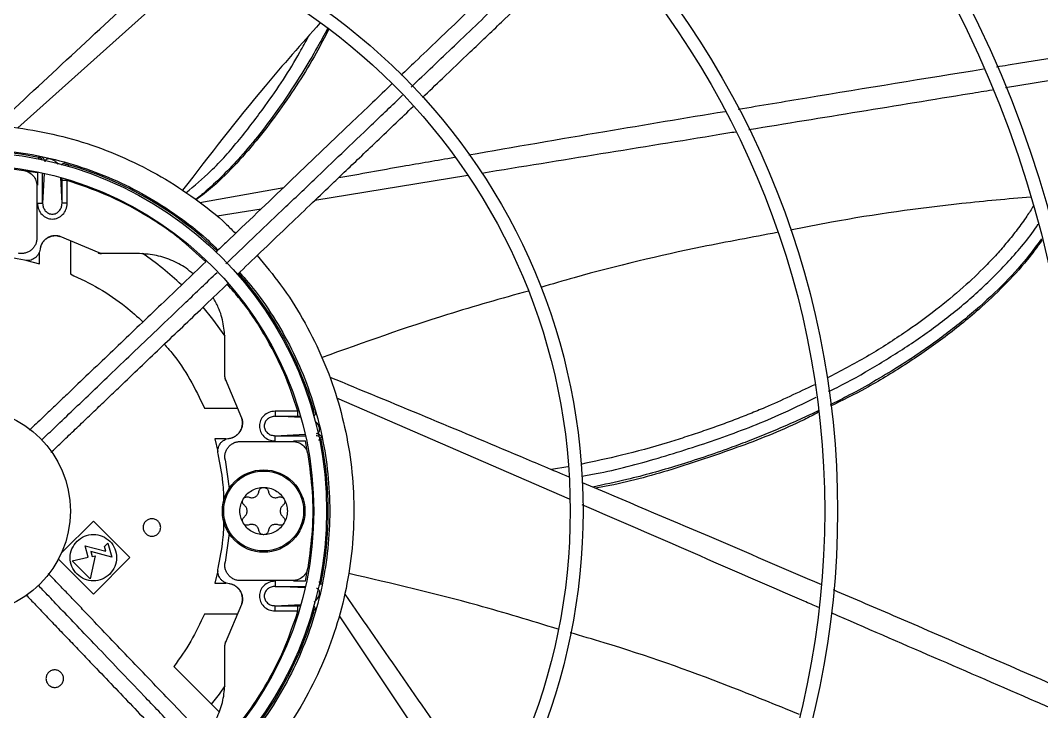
# Model space of a CAD drawing. Header units: inches. Extents: x 1229 to 1453, y -1023 to -720.
# Drawn here: x 1285.52 to 1293.32, y -987.01 to -981.73 of the extents above; entities that cross this region are included whole.
import ezdxf

# ---------------------------------------------------------------- set-up
doc = ezdxf.new("R2010")
doc.units = ezdxf.units.IN
doc.header["$MEASUREMENT"] = 0

msp = doc.modelspace()

# ---------------------------------------------------------------- linework, layer by layer
at = {"color": 18, "linetype": 'Continuous', "lineweight": 25, "true_color": 0x000000}
for p, q in [((1286.9387, -981.2561), (1285.498, -982.5499)), ((1294.6674, -981.9771), (1293.0406, -982.2441)), ((1285.6707, -982.7703), (1285.6559, -982.7747)), ((1285.6467, -982.8934), (1285.5547, -982.8791)), ((1285.6467, -982.8934), (1285.6467, -982.9865)), ((1285.6861, -983.1257), (1285.6861, -982.894)), ((1285.6977, -982.8966), (1285.6861, -983.1257)), ((1285.8343, -983.1257), (1285.8244, -982.9287)), ((1285.8343, -982.9511), (1285.8343, -982.9336)), ((1285.8343, -983.1257), (1285.8343, -982.9511)), ((1285.8737, -983.1257), (1285.8737, -982.9511)), ((1288.9352, -982.9137), (1287.7659, -983.1031)), ((1285.6421, -982.9916), (1285.6421, -983.3918)), ((1286.8869, -983.1184), (1287.5276, -983.0041)), ((1287.3542, -983.1698), (1287.0191, -983.2241)), ((1285.8212, -983.3792), (1285.8209, -983.3812)), ((1286.1177, -983.5043), (1285.8212, -983.3792)), ((1285.898, -983.4172), (1285.898, -983.6654)), ((1285.6618, -983.5874), (1285.6618, -983.5023)), ((1286.1177, -983.5043), (1286.1096, -983.5044)), ((1286.1274, -983.5087), (1286.1358, -983.5087)), ((1286.4098, -983.5087), (1286.1358, -983.5087)), ((1285.5666, -983.5622), (1285.6618, -983.5874)), ((1287.0791, -984.452), (1287.0791, -984.178)), ((1287.0791, -984.452), (1287.0791, -984.4604)), ((1287.0834, -984.4782), (1287.0835, -984.4701)), ((1287.2086, -984.7665), (1287.0835, -984.4701)), ((1289.711, -985.3871), (1287.9342, -984.6135)), ((1286.9224, -984.6898), (1287.1701, -984.6898)), ((1287.6367, -984.7141), (1287.4621, -984.7141)), ((1287.4621, -984.7534), (1287.6367, -984.7534)), ((1287.6591, -984.7634), (1287.4621, -984.7534)), ((1287.6553, -984.7535), (1287.6367, -984.7534)), ((1287.2086, -984.7665), (1287.2066, -984.7669)), ((1287.4621, -984.9017), (1287.6912, -984.8901)), ((1287.4621, -984.9411), (1287.4621, -984.9017)), ((1287.4621, -984.9017), (1287.6938, -984.9017)), ((1287.0855, -984.926), (1287.0004, -984.926)), ((1287.0004, -984.926), (1287.0256, -985.0212)), ((1287.196, -984.9457), (1287.5962, -984.9457)), ((1287.6013, -984.9411), (1287.6944, -984.9411)), ((1287.7086, -985.0331), (1287.6944, -984.9411)), ((1287.0802, -985.0868), (1287.111, -985.3044)), ((1289.6974, -985.1382), (1289.5736, -985.1602)), ((1285.8287, -985.8003), (1286.074, -985.555)), ((1286.074, -985.555), (1286.3524, -985.8334)), ((1287.111, -985.6499), (1287.0802, -985.8676)), ((1286.0341, -985.8309), (1286.0102, -985.7418)), ((1286.0102, -985.7418), (1286.1694, -985.7844)), ((1286.1596, -985.7477), (1286.1853, -985.722)), ((1286.1694, -985.7844), (1286.1596, -985.7477)), ((1286.1853, -985.722), (1286.214, -985.829)), ((1286.074, -986.1118), (1285.8069, -985.8448)), ((1285.9111, -985.857), (1286.0341, -985.8309)), ((1286.0879, -985.8195), (1286.0503, -985.9962)), ((1286.214, -985.829), (1286.0547, -985.7863)), ((1286.0547, -985.7863), (1286.0649, -985.8243)), ((1286.0649, -985.8243), (1286.0879, -985.8195)), ((1286.3524, -985.8334), (1286.074, -986.1118)), ((1286.0503, -985.9962), (1285.9111, -985.857)), ((1287.0256, -985.9332), (1287.0004, -986.0284)), ((1287.6944, -986.0133), (1287.7086, -985.9213)), ((1287.5962, -986.0087), (1287.196, -986.0087)), ((1287.0004, -986.0284), (1287.0855, -986.0284)), ((1287.6912, -986.0642), (1287.4621, -986.0527)), ((1287.4621, -986.0527), (1287.6938, -986.0527)), ((1287.6944, -986.0133), (1287.6013, -986.0133)), ((1287.8175, -986.0373), (1287.8131, -986.0224)), ((1287.0835, -986.4843), (1287.2086, -986.1878)), ((1287.2086, -986.1878), (1287.2066, -986.1875)), ((1287.4621, -986.2009), (1287.6591, -986.191)), ((1287.4621, -986.2009), (1287.6367, -986.2009)), ((1287.4621, -986.2403), (1287.6367, -986.2403)), ((1287.6367, -986.2009), (1287.6518, -986.2009)), ((1287.1713, -986.2646), (1286.9224, -986.2646)), ((1289.0279, -987.8862), (1287.9529, -986.2772)), ((1287.0835, -986.4843), (1287.0834, -986.4762)), ((1287.0791, -986.4939), (1287.0791, -986.5024)), ((1287.0791, -986.7764), (1287.0791, -986.5024)), ((1286.6887, -986.6655), (1287.0316, -987.0084))]:
    msp.add_line(p, q, dxfattribs=at)
at = {"color": 18, "linetype": 'Continuous', "lineweight": 25, "true_color": 0x000000, "flags": 128}
for points in [[(1287.0806, -984.1411), (1286.9865, -984.0118), (1286.9112, -983.9203)], [(1286.9773, -986.9541), (1287.037, -986.8754), (1287.0817, -986.8116)]]:
    msp.add_lwpolyline(points, dxfattribs=at)
at = {"color": 18, "linetype": 'Continuous', "lineweight": 25, "true_color": 0x000000}
for centre, radius in [((1285.1106, -985.4772), 11.7126), ((1285.1106, -985.4772), 8.5704), ((1285.1106, -985.4772), 8.472), ((1285.1106, -985.4772), 6.6478), ((1285.1106, -985.4772), 6.5493), ((1285.1106, -985.4772), 4.7037), ((1285.1106, -985.4772), 4.6053), ((1285.1106, -985.4772), 2.745), ((1285.1106, -985.4772), 2.6465), ((1285.1106, -985.4772), 0.7874), ((1287.3744, -985.4772), 0.315), ((1287.3744, -985.4772), 0.3053)]:
    msp.add_circle(centre, radius, dxfattribs=at)
for centre, radius, start, end in [((1285.1106, -985.4772), 12.9331, 13.26667, 76.73333), ((1285.1106, -985.4772), 10.2157, 314.3624, 43.03697), ((1285.1106, -985.4772), 9.8425, 21.47517, 43.01243), ((1285.1106, -985.4772), 2.7569, 78.59287, 101.40713), ((1285.6481, -982.8133), 0.0394, 32.42486, 78.58097), ((1285.6627, -982.8088), 0.0394, 18.66062, 78.27426), ((1285.8724, -982.8686), 0.0394, 73.73561, 119.8925), ((1285.1106, -985.4772), 2.7569, 46.15848, 73.7218), ((1285.1106, -985.4772), 2.3804, 46.5504, 55.78048), ((1285.1106, -985.4772), 2.7569, 16.2782, 41.24448), ((1287.7192, -984.7154), 0.0394, 330.10472, 16.26715), ((1285.1106, -985.4772), 2.7569, 348.59287, 11.40713), ((1287.7745, -986.0146), 0.0394, 302.41945, 348.58523), ((1287.7192, -986.2389), 0.0394, 343.73301, 29.89509), ((1285.1106, -985.4772), 2.7569, 316.15985, 343.7218)]:
    msp.add_arc(centre, radius, start, end, dxfattribs=at)
for points, knots in [([(1273.4011, -985.4772), (1273.4059, -985.2217), (1273.4156, -984.7108), (1273.4936, -983.9477), (1273.6177, -983.1911), (1273.792, -982.4444), (1274.0146, -981.7106), (1274.2847, -980.9929), (1274.6012, -980.2945), (1274.9626, -979.6182), (1275.3675, -978.9671), (1275.8142, -978.3438), (1276.3006, -977.751), (1276.8248, -977.1914), (1277.3845, -976.6672), (1277.9772, -976.1807), (1278.6005, -975.7341), (1279.2517, -975.3292), (1279.9279, -974.9677), (1280.6264, -974.6513), (1281.344, -974.3812), (1282.0778, -974.1586), (1282.8246, -973.9844), (1283.5811, -973.8595), (1284.3442, -973.7844), (1285.1106, -973.7593), (1285.877, -973.7844), (1286.6401, -973.8595), (1287.3967, -973.9844), (1288.1434, -974.1586), (1288.8772, -974.3812), (1289.5949, -974.6513), (1290.2933, -974.9677), (1290.9696, -975.3292), (1291.6207, -975.7341), (1292.244, -976.1807), (1292.8368, -976.6672), (1293.3964, -977.1914), (1293.9206, -977.751), (1294.407, -978.3438), (1294.8537, -978.9671), (1295.2586, -979.6182), (1295.6201, -980.2945), (1295.9365, -980.9929), (1296.2066, -981.7106), (1296.4292, -982.4444), (1296.6035, -983.1911), (1296.7277, -983.9477), (1296.8057, -984.7108), (1296.8153, -985.2217), (1296.8201, -985.4772)], [0, 0, 0, 0, 0.020833, 0.041667, 0.0625, 0.083333, 0.104167, 0.125, 0.145833, 0.166667, 0.1875, 0.208333, 0.229167, 0.25, 0.270833, 0.291667, 0.3125, 0.333333, 0.354167, 0.375, 0.395833, 0.416667, 0.4375, 0.458333, 0.479167, 0.5, 0.520833, 0.541667, 0.5625, 0.583333, 0.604167, 0.625, 0.645833, 0.666667, 0.6875, 0.708333, 0.729167, 0.75, 0.770833, 0.791667, 0.8125, 0.833333, 0.854167, 0.875, 0.895833, 0.916667, 0.9375, 0.958333, 0.979167, 1, 1, 1, 1]), ([(1292.8394, -978.5899), (1293.0025, -978.781), (1293.3289, -979.163), (1293.7639, -979.7793), (1294.156, -980.4232), (1294.4994, -981.0946), (1294.7933, -981.7889), (1295.0358, -982.5029), (1295.2261, -983.2325), (1295.3617, -983.9741), (1295.447, -984.7237), (1295.4575, -985.226), (1295.4628, -985.4772)], [0, 0, 0, 0, 0.1, 0.2, 0.3, 0.4, 0.5, 0.6, 0.7, 0.8, 0.9, 1, 1, 1, 1]), ([(1289.7585, -980.8722), (1289.7115, -980.9171), (1289.5906, -981.0326), (1289.3836, -981.2305), (1289.1476, -981.456), (1288.9186, -981.6749), (1288.7166, -981.8679), (1288.5552, -982.0221), (1288.4607, -982.1124), (1288.4252, -982.1463)], [0, 0, 0, 0, 0.1062712, 0.2732477, 0.4670473, 0.6378437, 0.7882669, 0.9205983, 1, 1, 1, 1]), ([(1288.501, -982.2372), (1288.6113, -982.1319), (1288.8436, -981.9099), (1289.18, -981.5884), (1289.5193, -981.2642), (1289.7364, -981.0567), (1289.8493, -980.9488)], [0, 0, 0, 0, 0.2443954, 0.5150107, 0.7476932, 1, 1, 1, 1]), ([(1288.5874, -982.318), (1288.6385, -982.2692), (1288.7602, -982.1529), (1288.9616, -981.9604), (1289.1781, -981.7536), (1289.3962, -981.5451), (1289.614, -981.3371), (1289.7928, -981.1661), (1289.8991, -981.0646), (1289.9263, -981.0386)], [0, 0, 0, 0, 0.113909, 0.271732, 0.450074, 0.598183, 0.760522, 0.938729, 1, 1, 1, 1]), ([(1285.3297, -982.5326), (1285.7134, -982.1749), (1286.195, -981.726), (1286.6804, -981.282), (1286.779, -981.1918)], [0, 0, 0, 0, 0.79682, 1, 1, 1, 1]), ([(1287.8046, -981.7489), (1287.6632, -981.9083), (1287.2977, -982.3205), (1286.9619, -982.7573), (1286.7558, -983.0252)], [0, 0, 0, 0, 0.38664, 1, 1, 1, 1]), ([(1287.8631, -981.7891), (1287.8377, -981.8364), (1287.775, -981.9534), (1287.6557, -982.1523), (1287.5099, -982.3748), (1287.3533, -982.5864), (1287.207, -982.7624), (1287.0737, -982.904), (1286.9594, -983.0128), (1286.8874, -983.0716), (1286.8568, -983.0966)], [0, 0, 0, 0, 0.096905, 0.239175, 0.41847, 0.577059, 0.714949, 0.832146, 0.928658, 1, 1, 1, 1]), ([(1287.8723, -981.7954), (1287.8406, -981.8568), (1287.7293, -982.0723), (1287.5478, -982.347), (1287.3404, -982.6239), (1287.1704, -982.8198), (1287.0123, -982.9819), (1286.9013, -983.0665), (1286.8593, -983.0986)], [0, 0, 0, 0, 0.124193, 0.436205, 0.592312, 0.74848, 0.904732, 1, 1, 1, 1]), ([(1286.7807, -983.046), (1286.845, -982.9918), (1286.9928, -982.8672), (1287.1918, -982.6404), (1287.4216, -982.339), (1287.5974, -982.0748), (1287.6951, -981.8905), (1287.7167, -981.8498)], [0, 0, 0, 0, 0.164313, 0.377809, 0.590718, 0.909497, 1, 1, 1, 1]), ([(1292.9732, -982.0821), (1293.0023, -982.0773), (1293.5431, -981.989), (1294.0821, -981.9033), (1294.5921, -981.8223)], [0, 0, 0, 0, 0.053916, 1, 1, 1, 1]), ([(1290.9989, -982.4063), (1291.1738, -982.377), (1291.7991, -982.2724), (1292.4232, -982.1713), (1292.8726, -982.0985)], [0, 0, 0, 0, 0.279809, 1, 1, 1, 1]), ([(1288.3548, -982.2136), (1288.3056, -982.2606), (1288.199, -982.3624), (1287.9362, -982.6136), (1287.5625, -982.9707), (1287.2201, -983.2979), (1287.0339, -983.4758), (1287.0081, -983.5005)], [0, 0, 0, 0, 0.110021, 0.23806, 0.586513, 0.94275, 1, 1, 1, 1]), ([(1292.9413, -982.2604), (1292.8834, -982.2699), (1292.2647, -982.3715), (1291.6438, -982.4727), (1291.0808, -982.5645)], [0, 0, 0, 0, 0.093471, 1, 1, 1, 1]), ([(1287.0864, -983.5891), (1287.1543, -983.5242), (1287.2969, -983.3879), (1287.5214, -983.1733), (1287.7483, -982.9566), (1287.9765, -982.7385), (1288.2017, -982.5233), (1288.3564, -982.3754), (1288.4354, -982.3)], [0, 0, 0, 0, 0.150788, 0.316356, 0.498603, 0.654921, 0.823982, 1, 1, 1, 1]), ([(1287.1722, -983.6704), (1287.2318, -983.6135), (1287.3569, -983.4939), (1287.5422, -983.3169), (1287.7209, -983.1461), (1287.8686, -983.005), (1287.9948, -982.8843), (1288.1118, -982.7725), (1288.2436, -982.6466), (1288.38, -982.5162), (1288.4726, -982.4278), (1288.5159, -982.3864)], [0, 0, 0, 0, 0.132682, 0.278736, 0.413007, 0.531252, 0.60838, 0.694879, 0.792676, 0.903014, 1, 1, 1, 1]), ([(1288.941, -982.7551), (1289.2879, -982.695), (1289.941, -982.5817), (1290.5938, -982.4736), (1290.8997, -982.4229)], [0, 0, 0, 0, 0.5312358, 1, 1, 1, 1]), ([(1285.1106, -982.5244), (1285.214, -982.5276), (1285.4208, -982.5338), (1285.7275, -982.5844), (1286.0274, -982.6645), (1286.3172, -982.7764), (1286.594, -982.9174), (1286.8529, -983.0883), (1287.0424, -983.2355), (1287.137, -983.3327), (1287.1595, -983.3558)], [0, 0, 0, 0, 0.1367581, 0.2735159, 0.4102744, 0.5470323, 0.6837905, 0.8205485, 0.9573066, 1, 1, 1, 1]), ([(1290.9813, -982.5808), (1290.9408, -982.5874), (1290.2947, -982.693), (1289.6469, -982.7981), (1289.0398, -982.8967)], [0, 0, 0, 0, 0.0626909, 1, 1, 1, 1]), ([(1283.2852, -983.396), (1283.3577, -983.336), (1283.5034, -983.2154), (1283.7447, -983.0639), (1283.9998, -982.9359), (1284.2671, -982.8352), (1284.5432, -982.7625), (1284.8254, -982.7185), (1285.1106, -982.7038), (1285.3958, -982.7185), (1285.678, -982.7625), (1285.9542, -982.8352), (1286.2213, -982.936), (1286.477, -983.0634), (1286.717, -983.2177), (1286.9012, -983.3583), (1286.9972, -983.4544), (1287.0261, -983.4833)], [0, 0, 0, 0, 0.068618, 0.137971, 0.207325, 0.276679, 0.346033, 0.415387, 0.48474, 0.554094, 0.623448, 0.692802, 0.762155, 0.831509, 0.900863, 0.970217, 1, 1, 1, 1]), ([(1285.6559, -982.7747), (1285.6556, -982.7756), (1285.6553, -982.7769), (1285.6544, -982.7888), (1285.6541, -982.7917)], [0, 0, 0, 0, 0.754111, 1, 1, 1, 1]), ([(1285.8058, -982.8282), (1285.803, -982.8247), (1285.7969, -982.8172), (1285.7861, -982.8073), (1285.7748, -982.7996), (1285.7683, -982.7957), (1285.7622, -982.7926), (1285.7572, -982.7905), (1285.7531, -982.7891), (1285.7503, -982.7882), (1285.7474, -982.7875), (1285.7447, -982.7869), (1285.7421, -982.7864), (1285.7387, -982.7859), (1285.7345, -982.7857), (1285.73, -982.7858), (1285.7252, -982.7864), (1285.7205, -982.7877), (1285.714, -982.7903), (1285.7082, -982.795), (1285.7037, -982.8015), (1285.7026, -982.8063), (1285.7021, -982.8088)], [0, 0, 0, 0, 0.137805, 0.295548, 0.344967, 0.384361, 0.409911, 0.4297, 0.437793, 0.444988, 0.451647, 0.45822, 0.464558, 0.471547, 0.488296, 0.509642, 0.536121, 0.576505, 0.625828, 0.740979, 0.867771, 1, 1, 1, 1]), ([(1287.948, -982.9291), (1288.1106, -982.8998), (1288.4048, -982.8467), (1288.6993, -982.7965), (1288.831, -982.774)], [0, 0, 0, 0, 0.552548, 1, 1, 1, 1]), ([(1284.6778, -982.8751), (1284.7736, -982.8624), (1284.9652, -982.837), (1285.256, -982.837), (1285.4476, -982.8624), (1285.5434, -982.8751)], [0, 0, 0, 0, 0.333333, 0.666667, 1, 1, 1, 1]), ([(1285.5434, -982.8751), (1285.5568, -982.8788), (1285.5837, -982.8861), (1285.6158, -982.9139), (1285.6379, -982.9501), (1285.6407, -982.9778), (1285.6421, -982.9916)], [0, 0, 0, 0, 0.249998, 0.500001, 0.749999, 1, 1, 1, 1]), ([(1285.8711, -982.8209), (1285.8684, -982.8203), (1285.8628, -982.8191), (1285.8538, -982.8196), (1285.8447, -982.8221), (1285.8362, -982.8269), (1285.8318, -982.8316), (1285.8297, -982.834)], [0, 0, 0, 0, 0.179491, 0.374032, 0.580064, 0.792299, 1, 1, 1, 1]), ([(1285.8827, -982.8467), (1285.8828, -982.8442), (1285.8835, -982.8342), (1285.8834, -982.8323), (1285.8834, -982.8308)], [0, 0, 0, 0, 0.249622, 1, 1, 1, 1]), ([(1285.8737, -982.9511), (1285.8686, -982.9511), (1285.8584, -982.9511), (1285.8455, -982.9511), (1285.8363, -982.9511), (1285.835, -982.9511), (1285.8343, -982.9511)], [0, 0, 0, 0, 0.249998, 0.499994, 0.749993, 1, 1, 1, 1]), ([(1286.9327, -983.5726), (1286.866, -983.5108), (1286.7191, -983.3747), (1286.4616, -983.204), (1286.1754, -983.0536), (1285.9735, -982.985), (1285.8737, -982.9511)], [0, 0, 0, 0, 0.219674, 0.484445, 0.745155, 1, 1, 1, 1]), ([(1285.6467, -983.1257), (1285.6485, -983.1419), (1285.652, -983.1737), (1285.6789, -983.2137), (1285.7105, -983.2356), (1285.7386, -983.2443), (1285.7602, -983.2465), (1285.7818, -983.2443), (1285.8099, -983.2356), (1285.8416, -983.2137), (1285.8684, -983.1737), (1285.8719, -983.1419), (1285.8737, -983.1257)], [0, 0, 0, 0, 0.132075, 0.259801, 0.381598, 0.440893, 0.499999, 0.559044, 0.6184, 0.740197, 0.867923, 1, 1, 1, 1]), ([(1285.6467, -983.1257), (1285.6518, -983.1257), (1285.662, -983.1257), (1285.675, -983.1257), (1285.6841, -983.1257), (1285.6854, -983.1257), (1285.6861, -983.1257)], [0, 0, 0, 0, 0.249998, 0.499994, 0.749993, 1, 1, 1, 1]), ([(1285.6861, -983.1257), (1285.6871, -983.1362), (1285.689, -983.157), (1285.7027, -983.1802), (1285.7177, -983.1945), (1285.7308, -983.2026), (1285.7451, -983.2076), (1285.7602, -983.2093), (1285.7753, -983.2076), (1285.7896, -983.2026), (1285.8027, -983.1945), (1285.8177, -983.1802), (1285.8314, -983.157), (1285.8334, -983.1362), (1285.8343, -983.1257)], [0, 0, 0, 0, 0.127639, 0.253727, 0.317942, 0.377882, 0.439686, 0.5, 0.560304, 0.622122, 0.682051, 0.746274, 0.872361, 1, 1, 1, 1]), ([(1285.8737, -983.1257), (1285.8686, -983.1257), (1285.8584, -983.1257), (1285.8455, -983.1257), (1285.8363, -983.1257), (1285.835, -983.1257), (1285.8343, -983.1257)], [0, 0, 0, 0, 0.249998, 0.499994, 0.749993, 1, 1, 1, 1]), ([(1293.2334, -983.0778), (1293.0581, -983.0935), (1292.5487, -983.139), (1291.9363, -983.2246), (1291.5029, -983.3095), (1291.3986, -983.3299)], [0, 0, 0, 0, 0.28489, 0.827951, 1, 1, 1, 1]), ([(1293.2548, -983.1449), (1293.2381, -983.1716), (1293.1994, -983.2332), (1293.1322, -983.3256), (1293.0554, -983.4224), (1292.9748, -983.5149), (1292.8645, -983.6317), (1292.7119, -983.7764), (1292.5031, -983.9492), (1292.2568, -984.1267), (1291.9801, -984.3031), (1291.78, -984.4086), (1291.6787, -984.462)], [0, 0, 0, 0, 0.045753, 0.105773, 0.165264, 0.224217, 0.28262, 0.396709, 0.526645, 0.672457, 0.83416, 1, 1, 1, 1]), ([(1291.2973, -983.3492), (1291.1063, -983.3846), (1290.5857, -983.4809), (1289.9833, -983.6232), (1289.5766, -983.7433), (1289.4914, -983.7684)], [0, 0, 0, 0, 0.314233, 0.8563, 1, 1, 1, 1]), ([(1291.6902, -984.5624), (1291.7115, -984.5524), (1291.8321, -984.4959), (1292.0436, -984.3739), (1292.3248, -984.1996), (1292.5942, -984.0049), (1292.8506, -983.7908), (1293.0835, -983.5518), (1293.2306, -983.3809), (1293.2888, -983.2862), (1293.2892, -983.2856)], [0, 0, 0, 0, 0.034384, 0.194225, 0.354309, 0.514705, 0.675526, 0.836913, 0.998972, 1, 1, 1, 1]), ([(1285.6421, -983.3918), (1285.6416, -983.4005), (1285.6404, -983.4178), (1285.6316, -983.4427), (1285.6179, -983.465), (1285.5996, -983.4838), (1285.5776, -983.4981), (1285.553, -983.5072), (1285.5269, -983.5111), (1285.5097, -983.5088), (1285.501, -983.5076)], [0, 0, 0, 0, 0.125, 0.250001, 0.375001, 0.500001, 0.624999, 0.749999, 0.874999, 1, 1, 1, 1]), ([(1285.8212, -983.3792), (1285.8128, -983.3769), (1285.7959, -983.3724), (1285.7694, -983.3729), (1285.7437, -983.3788), (1285.72, -983.3903), (1285.6993, -983.4068), (1285.6829, -983.4274), (1285.6709, -983.4511), (1285.6677, -983.4684), (1285.6661, -983.477)], [0, 0, 0, 0, 0.124819, 0.249648, 0.374523, 0.499467, 0.624501, 0.749616, 0.874795, 1, 1, 1, 1]), ([(1285.8209, -983.3812), (1285.8133, -983.3791), (1285.7974, -983.3747), (1285.7716, -983.3746), (1285.7452, -983.38), (1285.7201, -983.3918), (1285.6983, -983.409), (1285.6821, -983.4304), (1285.6733, -983.4463), (1285.6713, -983.4548), (1285.6713, -983.4551)], [0, 0, 0, 0, 0.128282, 0.26645, 0.412108, 0.561882, 0.711753, 0.857685, 0.996251, 1, 1, 1, 1]), ([(1293.3162, -983.3962), (1293.2811, -983.4447), (1293.1892, -983.5717), (1293.0098, -983.7632), (1292.7801, -983.9752), (1292.5062, -984.1894), (1292.1873, -984.4023), (1291.9103, -984.5607), (1291.7439, -984.6454), (1291.7021, -984.6666)], [0, 0, 0, 0, 0.087163, 0.227891, 0.378285, 0.538345, 0.729086, 0.931972, 1, 1, 1, 1]), ([(1293.3192, -983.4085), (1293.2823, -983.4592), (1293.1939, -983.5806), (1293.0309, -983.7563), (1292.8175, -983.9585), (1292.5652, -984.1617), (1292.2746, -984.3614), (1291.9882, -984.5365), (1291.7932, -984.6323), (1291.7032, -984.6766)], [0, 0, 0, 0, 0.091067, 0.218312, 0.345569, 0.515229, 0.684899, 0.854574, 1, 1, 1, 1]), ([(1285.5466, -983.5611), (1285.4746, -983.5465), (1285.3516, -983.5215), (1285.2263, -983.5174), (1285.1742, -983.5157)], [0, 0, 0, 0, 0.584813, 1, 1, 1, 1]), ([(1285.6661, -983.477), (1285.6649, -983.4838), (1285.6624, -983.4973), (1285.6534, -983.516), (1285.6411, -983.5326), (1285.6254, -983.5462), (1285.6074, -983.5563), (1285.5876, -983.5623), (1285.5669, -983.5645), (1285.5533, -983.5622), (1285.5466, -983.5611)], [0, 0, 0, 0, 0.124972, 0.25001, 0.374944, 0.500012, 0.62494, 0.750009, 0.87497, 1, 1, 1, 1]), ([(1286.1096, -983.5044), (1286.1125, -983.5056), (1286.1181, -983.5081), (1286.1243, -983.5085), (1286.1274, -983.5087)], [0, 0, 0, 0, 0.499954, 1, 1, 1, 1]), ([(1286.1358, -983.5087), (1286.1327, -983.5085), (1286.1264, -983.5081), (1286.1206, -983.5056), (1286.1177, -983.5043)], [0, 0, 0, 0, 0.500159, 1, 1, 1, 1]), ([(1286.8354, -983.6656), (1286.8179, -983.6503), (1286.7673, -983.6062), (1286.6671, -983.5566), (1286.5414, -983.516), (1286.4537, -983.5111), (1286.4098, -983.5087)], [0, 0, 0, 0, 0.150094, 0.433395, 0.716697, 1, 1, 1, 1]), ([(1286.9318, -983.5734), (1286.8186, -983.6816), (1286.5956, -983.8947), (1286.2634, -984.2122), (1286.0164, -984.4482), (1285.852, -984.6053), (1285.7698, -984.6839), (1285.6817, -984.7681), (1285.621, -984.8261), (1285.587, -984.8586)], [0, 0, 0, 0, 0.252826, 0.498236, 0.740972, 0.803596, 0.864705, 0.924155, 1, 1, 1, 1]), ([(1287.3244, -983.525), (1287.386, -983.5982), (1287.5142, -983.7506), (1287.6768, -984.0065), (1287.8173, -984.2833), (1287.9274, -984.5738), (1288.0067, -984.874), (1288.0539, -985.181), (1288.0688, -985.4912), (1288.051, -985.8013), (1288.0008, -986.1078), (1287.9188, -986.4073), (1287.8057, -986.6965), (1287.6634, -986.9728), (1287.4911, -987.2307), (1287.3462, -987.4161), (1287.252, -987.5071), (1287.2322, -987.5263)], [0, 0, 0, 0, 0.065205, 0.135665, 0.206125, 0.276585, 0.347045, 0.417505, 0.487965, 0.558425, 0.628885, 0.699345, 0.769805, 0.840265, 0.910725, 0.981185, 1, 1, 1, 1]), ([(1285.6796, -984.9335), (1285.7146, -984.9), (1285.7952, -984.823), (1285.9183, -984.7053), (1286.0557, -984.574), (1286.204, -984.4323), (1286.3743, -984.2696), (1286.5687, -984.0838), (1286.7864, -983.8758), (1286.9394, -983.7295), (1287.0192, -983.6533)], [0, 0, 0, 0, 0.078322, 0.180329, 0.275629, 0.385796, 0.512305, 0.656809, 0.821222, 1, 1, 1, 1]), ([(1285.898, -983.6654), (1285.9716, -983.7008), (1286.1194, -983.7719), (1286.3054, -983.8966), (1286.4092, -983.992), (1286.4523, -984.0317)], [0, 0, 0, 0, 0.366654, 0.736956, 1, 1, 1, 1]), ([(1287.1899, -983.6536), (1287.236, -983.7068), (1287.3444, -983.832), (1287.488, -984.0502), (1287.6228, -984.3018), (1287.7302, -984.5665), (1287.81, -984.8407), (1287.8611, -985.1216), (1287.8831, -985.4064), (1287.8757, -985.6919), (1287.8389, -985.9751), (1287.7733, -986.253), (1287.6793, -986.5227), (1287.5584, -986.7814), (1287.4106, -987.0256), (1287.2598, -987.2314), (1287.1493, -987.3465), (1287.1047, -987.3929)], [0, 0, 0, 0, 0.051393, 0.12075, 0.190107, 0.259464, 0.328821, 0.398178, 0.467535, 0.536892, 0.606249, 0.675606, 0.744963, 0.81432, 0.883677, 0.953034, 1, 1, 1, 1]), ([(1285.7501, -985.0295), (1285.7758, -985.0049), (1285.8337, -984.9496), (1285.9236, -984.8637), (1286.0199, -984.7716), (1286.1171, -984.6787), (1286.2155, -984.5847), (1286.3837, -984.424), (1286.6218, -984.1964), (1286.8842, -983.9457), (1287.0445, -983.7925), (1287.102, -983.7375)], [0, 0, 0, 0, 0.057028, 0.128322, 0.19932, 0.270688, 0.343886, 0.417565, 0.643747, 0.872301, 1, 1, 1, 1]), ([(1287.6367, -984.7141), (1287.6028, -984.6142), (1287.5343, -984.4123), (1287.3833, -984.1266), (1287.2368, -983.9008), (1287.1287, -983.7824), (1287.0944, -983.7448)], [0, 0, 0, 0, 0.2820876, 0.5706664, 0.863741, 1, 1, 1, 1]), ([(1289.3964, -983.796), (1289.1901, -983.8541), (1288.6584, -984.0036), (1288.1384, -984.1899), (1287.8203, -984.3039)], [0, 0, 0, 0, 0.388134, 1, 1, 1, 1]), ([(1287.0791, -984.178), (1287.0765, -984.1343), (1287.0711, -984.0468), (1287.0382, -983.9339), (1287.0021, -983.8712), (1286.9879, -983.8465)], [0, 0, 0, 0, 0.377261, 0.754522, 1, 1, 1, 1]), ([(1286.6153, -984.2027), (1286.6345, -984.2239), (1286.7091, -984.3063), (1286.8155, -984.4687), (1286.8868, -984.6163), (1286.9224, -984.6898)], [0, 0, 0, 0, 0.148916, 0.576563, 1, 1, 1, 1]), ([(1287.0835, -984.4701), (1287.0822, -984.4672), (1287.0797, -984.4614), (1287.0793, -984.4551), (1287.0791, -984.452)], [0, 0, 0, 0, 0.499823, 1, 1, 1, 1]), ([(1287.0791, -984.4604), (1287.0793, -984.4635), (1287.0797, -984.4697), (1287.0822, -984.4753), (1287.0834, -984.4782)], [0, 0, 0, 0, 0.500004, 1, 1, 1, 1]), ([(1287.8801, -984.4532), (1288.3649, -984.6536), (1288.9742, -984.9056), (1289.5807, -985.1631), (1289.7047, -985.2157)], [0, 0, 0, 0, 0.795557, 1, 1, 1, 1]), ([(1291.5815, -984.512), (1291.4564, -984.572), (1291.2935, -984.6502), (1291.0872, -984.7348), (1290.9678, -984.7816), (1290.845, -984.8273), (1290.7189, -984.8716), (1290.5894, -984.9146), (1290.386, -984.9778), (1290.1221, -985.0511), (1289.9, -985.0985), (1289.7962, -985.1207)], [0, 0, 0, 0, 0.21889, 0.285132, 0.352855, 0.422057, 0.492734, 0.564885, 0.638507, 0.831033, 1, 1, 1, 1]), ([(1289.8059, -985.2109), (1289.8421, -985.2045), (1290.0381, -985.1704), (1290.3883, -985.0757), (1290.854, -984.9273), (1291.258, -984.772), (1291.5006, -984.6536), (1291.5957, -984.6071)], [0, 0, 0, 0, 0.0584945, 0.3166934, 0.5749477, 0.8333569, 1, 1, 1, 1]), ([(1287.4621, -984.7141), (1287.4459, -984.7159), (1287.4141, -984.7194), (1287.3741, -984.7462), (1287.3522, -984.7778), (1287.3434, -984.8059), (1287.3413, -984.8276), (1287.3434, -984.8492), (1287.3522, -984.8773), (1287.3741, -984.9089), (1287.4141, -984.9357), (1287.4459, -984.9393), (1287.4621, -984.9411)], [0, 0, 0, 0, 0.13208, 0.259805, 0.381601, 0.440897, 0.500001, 0.559048, 0.618401, 0.740199, 0.867923, 1, 1, 1, 1]), ([(1287.4621, -984.7534), (1287.4516, -984.7544), (1287.4308, -984.7564), (1287.4077, -984.77), (1287.3934, -984.7849), (1287.3853, -984.798), (1287.3802, -984.8124), (1287.3784, -984.8276), (1287.3802, -984.8427), (1287.3853, -984.8571), (1287.3934, -984.8702), (1287.4077, -984.8851), (1287.4308, -984.8987), (1287.4516, -984.9007), (1287.4621, -984.9017)], [0, 0, 0, 0, 0.127637, 0.253726, 0.316124, 0.377877, 0.439092, 0.499998, 0.560905, 0.622119, 0.683872, 0.746274, 0.872359, 1, 1, 1, 1]), ([(1287.4621, -984.7141), (1287.4621, -984.7192), (1287.4621, -984.7294), (1287.4621, -984.7423), (1287.4621, -984.7514), (1287.4621, -984.7528), (1287.4621, -984.7534)], [0, 0, 0, 0, 0.250002, 0.5, 0.749996, 1, 1, 1, 1]), ([(1287.6367, -984.7534), (1287.6367, -984.7528), (1287.6367, -984.7514), (1287.6367, -984.7423), (1287.6367, -984.7294), (1287.6367, -984.7192), (1287.6367, -984.7141)], [0, 0, 0, 0, 0.250004, 0.5, 0.749998, 1, 1, 1, 1]), ([(1287.757, -984.7044), (1287.7556, -984.7043), (1287.7538, -984.7042), (1287.7443, -984.7049), (1287.7422, -984.7051)], [0, 0, 0, 0, 0.783014, 1, 1, 1, 1]), ([(1287.7669, -984.7167), (1287.7675, -984.7194), (1287.7687, -984.725), (1287.7682, -984.734), (1287.7656, -984.743), (1287.7619, -984.75), (1287.7586, -984.7532), (1287.7577, -984.7542)], [0, 0, 0, 0, 0.203728, 0.424604, 0.658596, 0.899747, 1, 1, 1, 1]), ([(1291.6112, -984.7107), (1291.5899, -984.7211), (1291.5179, -984.7563), (1291.3944, -984.8119), (1291.2417, -984.8774), (1291.0902, -984.9382), (1290.857, -985.0263), (1290.5445, -985.1302), (1290.1937, -985.2294), (1289.9756, -985.2753), (1289.8886, -985.2937)], [0, 0, 0, 0, 0.038834, 0.131075, 0.221868, 0.311212, 0.399105, 0.631432, 0.852995, 1, 1, 1, 1]), ([(1291.613, -984.7225), (1291.5762, -984.7416), (1291.3834, -984.8413), (1291.0192, -984.9858), (1290.5242, -985.1537), (1290.1534, -985.259), (1289.947, -985.2967), (1289.9111, -985.3032)], [0, 0, 0, 0, 0.068536, 0.358656, 0.648786, 0.938934, 1, 1, 1, 1]), ([(1287.1108, -984.9217), (1287.1194, -984.9201), (1287.1367, -984.9168), (1287.1604, -984.9049), (1287.181, -984.8885), (1287.1975, -984.8678), (1287.209, -984.844), (1287.2149, -984.8184), (1287.2154, -984.7919), (1287.2108, -984.775), (1287.2086, -984.7665)], [0, 0, 0, 0, 0.125205, 0.250385, 0.375498, 0.50053, 0.625478, 0.750353, 0.875183, 1, 1, 1, 1]), ([(1287.1322, -984.9166), (1287.1326, -984.9166), (1287.1414, -984.9145), (1287.1574, -984.9056), (1287.1788, -984.8894), (1287.1961, -984.8675), (1287.2078, -984.8424), (1287.2132, -984.8161), (1287.2131, -984.7904), (1287.2087, -984.7745), (1287.2066, -984.7669)], [0, 0, 0, 0, 0.006975, 0.145381, 0.29105, 0.440536, 0.589812, 0.734883, 0.872393, 1, 1, 1, 1]), ([(1287.779, -984.8857), (1287.7825, -984.8849), (1287.7895, -984.8832), (1287.7976, -984.8738), (1287.8024, -984.8636), (1287.802, -984.8503), (1287.8015, -984.8463), (1287.801, -984.8432), (1287.8002, -984.8398), (1287.7993, -984.8364), (1287.7982, -984.8332), (1287.7959, -984.827), (1287.7908, -984.8166), (1287.7789, -984.7988), (1287.7706, -984.7926), (1287.7646, -984.7881)], [0, 0, 0, 0, 0.199717, 0.396756, 0.535739, 0.555918, 0.565195, 0.573899, 0.582277, 0.590793, 0.599815, 0.609439, 0.652135, 0.746227, 1, 1, 1, 1]), ([(1287.7745, -984.9003), (1287.7789, -984.9008), (1287.7879, -984.9016), (1287.7999, -984.9087), (1287.8092, -984.9191), (1287.8118, -984.9277), (1287.8131, -984.9319)], [0, 0, 0, 0, 0.242508, 0.500008, 0.757499, 1, 1, 1, 1]), ([(1287.8175, -984.9171), (1287.8162, -984.9129), (1287.8136, -984.9043), (1287.8043, -984.8939), (1287.7923, -984.887), (1287.7833, -984.8861), (1287.779, -984.8857)], [0, 0, 0, 0, 0.242726, 0.500225, 0.757603, 1, 1, 1, 1]), ([(1287.0267, -985.0412), (1287.0256, -985.0344), (1287.0233, -985.0209), (1287.0255, -985.0002), (1287.0315, -984.9804), (1287.0416, -984.9624), (1287.0552, -984.9467), (1287.0718, -984.9344), (1287.0905, -984.9254), (1287.104, -984.9229), (1287.1108, -984.9217)], [0, 0, 0, 0, 0.124963, 0.24999, 0.374921, 0.499986, 0.624916, 0.749989, 0.874961, 1, 1, 1, 1]), ([(1287.0802, -985.0868), (1287.079, -985.0781), (1287.0767, -985.0608), (1287.0806, -985.0348), (1287.0897, -985.0102), (1287.104, -984.9882), (1287.1228, -984.9699), (1287.1451, -984.9562), (1287.1699, -984.9473), (1287.1873, -984.9462), (1287.196, -984.9457)], [0, 0, 0, 0, 0.125, 0.25, 0.375001, 0.499999, 0.624999, 0.750001, 0.874997, 1, 1, 1, 1]), ([(1287.5962, -984.9457), (1287.61, -984.9471), (1287.6377, -984.9499), (1287.6739, -984.972), (1287.7017, -985.0041), (1287.709, -985.031), (1287.7127, -985.0444)], [0, 0, 0, 0, 0.250002, 0.499998, 0.750001, 1, 1, 1, 1]), ([(1287.7942, -984.9338), (1287.7979, -984.9335), (1287.8106, -984.9325), (1287.812, -984.9322), (1287.8131, -984.9319)], [0, 0, 0, 0, 0.285123, 1, 1, 1, 1]), ([(1287.0721, -985.4127), (1287.0704, -985.361), (1287.0663, -985.2359), (1287.0413, -985.1132), (1287.0267, -985.0412)], [0, 0, 0, 0, 0.413893, 1, 1, 1, 1]), ([(1287.7127, -985.0444), (1287.7254, -985.1402), (1287.7508, -985.3318), (1287.7508, -985.6226), (1287.7254, -985.8142), (1287.7127, -985.9099)], [0, 0, 0, 0, 0.333333, 0.666667, 1, 1, 1, 1]), ([(1287.2176, -985.3866), (1287.2265, -985.3735), (1287.2444, -985.3473), (1287.2829, -985.3188), (1287.3269, -985.2997), (1287.3586, -985.2973), (1287.3744, -985.2961)], [0, 0, 0, 0, 0.250003, 0.500002, 0.749999, 1, 1, 1, 1]), ([(1287.3384, -985.3276), (1287.3395, -985.3233), (1287.3415, -985.3148), (1287.35, -985.3045), (1287.3613, -985.2974), (1287.37, -985.2965), (1287.3744, -985.2961)], [0, 0, 0, 0, 0.249996, 0.499996, 0.749999, 1, 1, 1, 1]), ([(1287.3744, -985.2961), (1287.3787, -985.2965), (1287.3874, -985.2974), (1287.3988, -985.3045), (1287.4073, -985.3148), (1287.4093, -985.3233), (1287.4103, -985.3276)], [0, 0, 0, 0, 0.250004, 0.499991, 0.749993, 1, 1, 1, 1]), ([(1287.3744, -985.2961), (1287.3902, -985.2973), (1287.4218, -985.2997), (1287.4659, -985.3188), (1287.5044, -985.3473), (1287.5223, -985.3735), (1287.5312, -985.3866)], [0, 0, 0, 0, 0.250002, 0.5, 0.75, 1, 1, 1, 1]), ([(1289.8077, -985.2594), (1290.131, -985.3959), (1290.7414, -985.6536), (1291.3488, -985.9154), (1291.6344, -986.0386)], [0, 0, 0, 0, 0.529757, 1, 1, 1, 1]), ([(1287.2176, -985.5677), (1287.2107, -985.5534), (1287.1969, -985.5248), (1287.1915, -985.4772), (1287.1969, -985.4295), (1287.2107, -985.4009), (1287.2176, -985.3866)], [0, 0, 0, 0, 0.249999, 0.5, 0.750001, 1, 1, 1, 1]), ([(1287.2269, -985.4335), (1287.2237, -985.4305), (1287.2173, -985.4245), (1287.2127, -985.4119), (1287.2122, -985.3986), (1287.2158, -985.3906), (1287.2176, -985.3866)], [0, 0, 0, 0, 0.250009, 0.500003, 0.750004, 1, 1, 1, 1]), ([(1287.2176, -985.3866), (1287.2201, -985.3831), (1287.2253, -985.376), (1287.2371, -985.3698), (1287.2502, -985.3675), (1287.2586, -985.37), (1287.2628, -985.3712)], [0, 0, 0, 0, 0.250006, 0.499996, 0.749998, 1, 1, 1, 1]), ([(1287.2628, -985.3712), (1287.2668, -985.3726), (1287.2748, -985.3753), (1287.2875, -985.3757), (1287.3, -985.3735), (1287.3116, -985.3685), (1287.3218, -985.3609), (1287.33, -985.3512), (1287.336, -985.34), (1287.3376, -985.3317), (1287.3384, -985.3276)], [0, 0, 0, 0, 0.124999, 0.249995, 0.375003, 0.500003, 0.625004, 0.75, 0.874998, 1, 1, 1, 1]), ([(1287.4103, -985.3276), (1287.4112, -985.3317), (1287.4128, -985.34), (1287.4188, -985.3512), (1287.427, -985.3609), (1287.4372, -985.3685), (1287.4488, -985.3735), (1287.4613, -985.3757), (1287.474, -985.3753), (1287.482, -985.3726), (1287.486, -985.3712)], [0, 0, 0, 0, 0.124999, 0.250002, 0.374998, 0.499999, 0.624998, 0.749994, 0.875001, 1, 1, 1, 1]), ([(1287.486, -985.3712), (1287.4902, -985.37), (1287.4986, -985.3675), (1287.5117, -985.3698), (1287.5235, -985.376), (1287.5287, -985.3831), (1287.5312, -985.3866)], [0, 0, 0, 0, 0.250007, 0.49999, 0.750004, 1, 1, 1, 1]), ([(1287.5312, -985.3866), (1287.533, -985.3906), (1287.5366, -985.3986), (1287.5361, -985.4119), (1287.5314, -985.4245), (1287.5251, -985.4305), (1287.5219, -985.4335)], [0, 0, 0, 0, 0.250004, 0.500005, 0.750006, 1, 1, 1, 1]), ([(1287.5312, -985.3866), (1287.5381, -985.4009), (1287.5518, -985.4295), (1287.5573, -985.4772), (1287.5518, -985.5248), (1287.5381, -985.5534), (1287.5312, -985.5677)], [0, 0, 0, 0, 0.250001, 0.5, 0.749999, 1, 1, 1, 1]), ([(1287.2269, -985.5208), (1287.23, -985.5181), (1287.2363, -985.5125), (1287.2431, -985.5017), (1287.2474, -985.4898), (1287.2489, -985.4772), (1287.2474, -985.4646), (1287.2431, -985.4526), (1287.2363, -985.4418), (1287.23, -985.4363), (1287.2269, -985.4335)], [0, 0, 0, 0, 0.124996, 0.249997, 0.374999, 0.5, 0.625001, 0.750003, 0.875004, 1, 1, 1, 1]), ([(1287.5219, -985.4335), (1287.5188, -985.4363), (1287.5124, -985.4418), (1287.5057, -985.4526), (1287.5014, -985.4646), (1287.4999, -985.4772), (1287.5014, -985.4898), (1287.5057, -985.5017), (1287.5124, -985.5125), (1287.5188, -985.5181), (1287.5219, -985.5208)], [0, 0, 0, 0, 0.125002, 0.250001, 0.375001, 0.5, 0.624999, 0.749999, 0.874998, 1, 1, 1, 1]), ([(1291.6122, -986.2131), (1291.5755, -986.1972), (1290.9748, -985.9367), (1290.3728, -985.6749), (1289.8075, -985.429)], [0, 0, 0, 0, 0.060948, 1, 1, 1, 1]), ([(1296.8201, -985.4772), (1296.8153, -985.7326), (1296.8057, -986.2436), (1296.7277, -987.0067), (1296.6035, -987.7632), (1296.4292, -988.51), (1296.2066, -989.2438), (1295.9365, -989.9614), (1295.6201, -990.6599), (1295.2586, -991.3361), (1294.8537, -991.9873), (1294.407, -992.6106), (1293.9206, -993.2033), (1293.3964, -993.763), (1292.8368, -994.2871), (1292.244, -994.7736), (1291.6207, -995.2202), (1290.9696, -995.6252), (1290.2933, -995.9866), (1289.5949, -996.3031), (1288.8772, -996.5732), (1288.1434, -996.7958), (1287.3967, -996.9699), (1286.6401, -997.0948), (1285.877, -997.17), (1285.1106, -997.1951), (1284.3442, -997.17), (1283.5811, -997.0948), (1282.8246, -996.9699), (1282.0778, -996.7958), (1281.344, -996.5732), (1280.6264, -996.3031), (1279.9279, -995.9866), (1279.2517, -995.6252), (1278.6005, -995.2202), (1277.9772, -994.7736), (1277.3845, -994.2871), (1276.8248, -993.763), (1276.3006, -993.2033), (1275.8142, -992.6106), (1275.3675, -991.9873), (1274.9626, -991.3361), (1274.6012, -990.6599), (1274.2847, -989.9614), (1274.0146, -989.2438), (1273.792, -988.51), (1273.6177, -987.7632), (1273.4936, -987.0067), (1273.4156, -986.2436), (1273.4059, -985.7326), (1273.4011, -985.4772)], [0, 0, 0, 0, 0.020833, 0.041667, 0.0625, 0.083333, 0.104167, 0.125, 0.145833, 0.166667, 0.1875, 0.208333, 0.229167, 0.25, 0.270833, 0.291667, 0.3125, 0.333333, 0.354167, 0.375, 0.395833, 0.416667, 0.4375, 0.458333, 0.479167, 0.5, 0.520833, 0.541667, 0.5625, 0.583333, 0.604167, 0.625, 0.645833, 0.666667, 0.6875, 0.708333, 0.729167, 0.75, 0.770833, 0.791667, 0.8125, 0.833333, 0.854167, 0.875, 0.895833, 0.916667, 0.9375, 0.958333, 0.979167, 1, 1, 1, 1]), ([(1286.5683, -985.5551), (1286.5613, -985.5496), (1286.5475, -985.5387), (1286.5208, -985.5339), (1286.4947, -985.539), (1286.4724, -985.5539), (1286.4575, -985.5762), (1286.4523, -985.6024), (1286.4572, -985.6291), (1286.4681, -985.6429), (1286.4736, -985.6498)], [0, 0, 0, 0, 0.125, 0.249998, 0.374997, 0.499997, 0.624999, 0.749998, 0.874998, 1, 1, 1, 1]), ([(1287.0267, -985.9131), (1287.0413, -985.8412), (1287.0662, -985.7191), (1287.0703, -985.5947), (1287.072, -985.5436)], [0, 0, 0, 0, 0.589248, 1, 1, 1, 1]), ([(1287.2176, -985.5677), (1287.2158, -985.5637), (1287.2122, -985.5557), (1287.2127, -985.5424), (1287.2173, -985.5299), (1287.2237, -985.5239), (1287.2269, -985.5208)], [0, 0, 0, 0, 0.249997, 0.499997, 0.749991, 1, 1, 1, 1]), ([(1287.5219, -985.5208), (1287.5251, -985.5239), (1287.5314, -985.5299), (1287.5361, -985.5424), (1287.5366, -985.5557), (1287.533, -985.5637), (1287.5312, -985.5677)], [0, 0, 0, 0, 0.249994, 0.499995, 0.749996, 1, 1, 1, 1]), ([(1295.4628, -985.4772), (1295.4575, -985.7283), (1295.447, -986.2307), (1295.3617, -986.9802), (1295.2261, -987.7218), (1295.0358, -988.4515), (1294.7933, -989.1654), (1294.4994, -989.8598), (1294.156, -990.5311), (1293.7639, -991.175), (1293.3289, -991.7913), (1293.0025, -992.1734), (1292.8394, -992.3644)], [0, 0, 0, 0, 0.1, 0.2, 0.3, 0.4, 0.5, 0.6, 0.7, 0.8, 0.9, 1, 1, 1, 1]), ([(1286.4736, -985.6498), (1286.4805, -985.6553), (1286.4943, -985.6662), (1286.521, -985.671), (1286.5472, -985.6659), (1286.5695, -985.651), (1286.5844, -985.6287), (1286.5895, -985.6025), (1286.5847, -985.5758), (1286.5737, -985.562), (1286.5683, -985.5551)], [0, 0, 0, 0, 0.125001, 0.25, 0.374999, 0.5, 0.625, 0.75, 0.875, 1, 1, 1, 1]), ([(1287.2628, -985.5831), (1287.2586, -985.5843), (1287.2502, -985.5868), (1287.2371, -985.5846), (1287.2253, -985.5783), (1287.2201, -985.5713), (1287.2176, -985.5677)], [0, 0, 0, 0, 0.250002, 0.500004, 0.749994, 1, 1, 1, 1]), ([(1287.3744, -985.6583), (1287.3586, -985.6571), (1287.3269, -985.6547), (1287.2829, -985.6356), (1287.2444, -985.607), (1287.2265, -985.5808), (1287.2176, -985.5677)], [0, 0, 0, 0, 0.250001, 0.499998, 0.749997, 1, 1, 1, 1]), ([(1287.3384, -985.6268), (1287.3376, -985.6226), (1287.336, -985.6144), (1287.33, -985.6031), (1287.3218, -985.5934), (1287.3116, -985.5859), (1287.3, -985.5808), (1287.2875, -985.5786), (1287.2748, -985.5791), (1287.2668, -985.5818), (1287.2628, -985.5831)], [0, 0, 0, 0, 0.125002, 0.25, 0.374996, 0.499997, 0.624997, 0.750005, 0.875001, 1, 1, 1, 1]), ([(1287.5312, -985.5677), (1287.5223, -985.5808), (1287.5044, -985.607), (1287.4659, -985.6356), (1287.4218, -985.6547), (1287.3902, -985.6571), (1287.3744, -985.6583)], [0, 0, 0, 0, 0.25, 0.5, 0.749998, 1, 1, 1, 1]), ([(1287.486, -985.5831), (1287.482, -985.5818), (1287.474, -985.5791), (1287.4613, -985.5786), (1287.4488, -985.5808), (1287.4372, -985.5859), (1287.427, -985.5934), (1287.4188, -985.6031), (1287.4128, -985.6144), (1287.4112, -985.6226), (1287.4103, -985.6268)], [0, 0, 0, 0, 0.124999, 0.250006, 0.375002, 0.500001, 0.625002, 0.749998, 0.875001, 1, 1, 1, 1]), ([(1287.5312, -985.5677), (1287.5287, -985.5713), (1287.5235, -985.5783), (1287.5117, -985.5846), (1287.4986, -985.5868), (1287.4902, -985.5843), (1287.486, -985.5831)], [0, 0, 0, 0, 0.249996, 0.50001, 0.749993, 1, 1, 1, 1]), ([(1285.9487, -985.7081), (1285.967, -985.6936), (1286.0035, -985.6646), (1286.0742, -985.6518), (1286.1435, -985.6654), (1286.2025, -985.7048), (1286.242, -985.7639), (1286.2555, -985.8331), (1286.2428, -985.9038), (1286.2138, -985.9404), (1286.1992, -985.9587)], [0, 0, 0, 0, 0.125, 0.249999, 0.375001, 0.500001, 0.625, 0.75, 0.875001, 1, 1, 1, 1]), ([(1287.3744, -985.6583), (1287.37, -985.6578), (1287.3613, -985.6569), (1287.35, -985.6498), (1287.3415, -985.6395), (1287.3395, -985.631), (1287.3384, -985.6268)], [0, 0, 0, 0, 0.250001, 0.500003, 0.750003, 1, 1, 1, 1]), ([(1287.4103, -985.6268), (1287.4093, -985.631), (1287.4073, -985.6395), (1287.3988, -985.6498), (1287.3874, -985.6569), (1287.3787, -985.6578), (1287.3744, -985.6583)], [0, 0, 0, 0, 0.250004, 0.499991, 0.749997, 1, 1, 1, 1]), ([(1286.1992, -985.9587), (1286.181, -985.9732), (1286.1444, -986.0022), (1286.0737, -986.0149), (1286.0045, -986.0014), (1285.9454, -985.9619), (1285.906, -985.9029), (1285.8924, -985.8336), (1285.9052, -985.7629), (1285.9342, -985.7264), (1285.9487, -985.7081)], [0, 0, 0, 0, 0.124999, 0.250001, 0.375, 0.499999, 0.625, 0.75, 0.875, 1, 1, 1, 1]), ([(1287.1108, -986.0327), (1287.104, -986.0314), (1287.0905, -986.029), (1287.0718, -986.02), (1287.0552, -986.0076), (1287.0416, -985.992), (1287.0315, -985.9739), (1287.0255, -985.9541), (1287.0233, -985.9335), (1287.0256, -985.9199), (1287.0267, -985.9131)], [0, 0, 0, 0, 0.124975, 0.250008, 0.374945, 0.50001, 0.624943, 0.750006, 0.874969, 1, 1, 1, 1]), ([(1287.196, -986.0087), (1287.1873, -986.0081), (1287.1699, -986.007), (1287.1451, -985.9981), (1287.1228, -985.9845), (1287.104, -985.9661), (1287.0897, -985.9441), (1287.0806, -985.9196), (1287.0767, -985.8935), (1287.079, -985.8762), (1287.0802, -985.8676)], [0, 0, 0, 0, 0.125003, 0.249999, 0.375001, 0.500001, 0.624999, 0.75, 0.875, 1, 1, 1, 1]), ([(1287.7127, -985.9099), (1287.709, -985.9234), (1287.7017, -985.9502), (1287.6739, -985.9823), (1287.6377, -986.0044), (1287.61, -986.0073), (1287.5962, -986.0087)], [0, 0, 0, 0, 0.249999, 0.500002, 0.749998, 1, 1, 1, 1]), ([(1287.0199, -987.3042), (1286.9099, -987.1891), (1286.6949, -986.9641), (1286.3756, -986.63), (1286.1396, -986.3829), (1285.9825, -986.2185), (1285.9039, -986.1364), (1285.8198, -986.0484), (1285.7619, -985.9878), (1285.7295, -985.9538)], [0, 0, 0, 0, 0.2561024, 0.5005161, 0.7422668, 0.8046363, 0.8654965, 0.9247057, 1, 1, 1, 1]), ([(1289.6229, -986.3794), (1289.4186, -986.3168), (1288.8912, -986.1554), (1288.3537, -986.0312), (1288.0244, -985.9551)], [0, 0, 0, 0, 0.387334, 1, 1, 1, 1]), ([(1286.9343, -987.3856), (1286.8514, -987.2988), (1286.6934, -987.1335), (1286.47, -986.8997), (1286.2731, -986.6936), (1286.1029, -986.5156), (1285.9569, -986.3628), (1285.8326, -986.2327), (1285.7338, -986.1293), (1285.6761, -986.0689), (1285.6532, -986.0449)], [0, 0, 0, 0, 0.19432, 0.370458, 0.523369, 0.655435, 0.768719, 0.865091, 0.946345, 1, 1, 1, 1]), ([(1287.2086, -986.1878), (1287.2108, -986.1793), (1287.2154, -986.1624), (1287.2149, -986.136), (1287.209, -986.1103), (1287.1975, -986.0866), (1287.181, -986.0659), (1287.1604, -986.0494), (1287.1367, -986.0375), (1287.1194, -986.0343), (1287.1108, -986.0327)], [0, 0, 0, 0, 0.124817, 0.249647, 0.374522, 0.49947, 0.624502, 0.749614, 0.874795, 1, 1, 1, 1]), ([(1287.2066, -986.1875), (1287.2087, -986.1798), (1287.2131, -986.164), (1287.2132, -986.1383), (1287.2078, -986.1119), (1287.1961, -986.0868), (1287.1788, -986.065), (1287.1574, -986.0488), (1287.1416, -986.0399), (1287.133, -986.0379), (1287.1328, -986.0378)], [0, 0, 0, 0, 0.128053, 0.2660434, 0.4116222, 0.5614202, 0.7114286, 0.8576066, 0.9964974, 1, 1, 1, 1]), ([(1287.4621, -986.0133), (1287.4459, -986.0151), (1287.4141, -986.0186), (1287.3741, -986.0454), (1287.3522, -986.0771), (1287.3434, -986.1051), (1287.3413, -986.1268), (1287.3434, -986.1484), (1287.3522, -986.1765), (1287.3741, -986.2081), (1287.4141, -986.2349), (1287.4459, -986.2385), (1287.4621, -986.2403)], [0, 0, 0, 0, 0.132077, 0.259801, 0.381599, 0.440893, 0.499999, 0.559044, 0.618399, 0.740195, 0.86792, 1, 1, 1, 1]), ([(1287.4621, -986.0527), (1287.4516, -986.0536), (1287.4308, -986.0556), (1287.4076, -986.0693), (1287.3933, -986.0842), (1287.3852, -986.0974), (1287.3802, -986.1117), (1287.3784, -986.1268), (1287.3802, -986.1419), (1287.3852, -986.1562), (1287.3933, -986.1693), (1287.4076, -986.1842), (1287.4308, -986.198), (1287.4516, -986.1999), (1287.4621, -986.2009)], [0, 0, 0, 0, 0.127642, 0.253727, 0.317943, 0.377882, 0.43969, 0.500002, 0.560307, 0.622122, 0.682052, 0.746274, 0.872363, 1, 1, 1, 1]), ([(1287.4621, -986.0133), (1287.4621, -986.0184), (1287.4621, -986.0286), (1287.4621, -986.0415), (1287.4621, -986.0506), (1287.4621, -986.052), (1287.4621, -986.0527)], [0, 0, 0, 0, 0.2500027, 0.5000004, 0.7499957, 1, 1, 1, 1]), ([(1287.7606, -986.1714), (1287.7638, -986.1689), (1287.771, -986.1631), (1287.7818, -986.151), (1287.791, -986.1374), (1287.7963, -986.1264), (1287.7984, -986.1206), (1287.7994, -986.1174), (1287.8003, -986.1142), (1287.801, -986.111), (1287.8015, -986.1081), (1287.8019, -986.1045), (1287.8023, -986.0968), (1287.801, -986.0898), (1287.7979, -986.0811), (1287.7929, -986.0748), (1287.7862, -986.0702), (1287.7814, -986.0692), (1287.779, -986.0687)], [0, 0, 0, 0, 0.125666, 0.285708, 0.382491, 0.417981, 0.427523, 0.435847, 0.443425, 0.450875, 0.458842, 0.466921, 0.483322, 0.547434, 0.611137, 0.740131, 0.869233, 1, 1, 1, 1]), ([(1287.8131, -986.0224), (1287.8121, -986.0222), (1287.8107, -986.0219), (1287.7984, -986.0209), (1287.7951, -986.0206)], [0, 0, 0, 0, 0.732275, 1, 1, 1, 1]), ([(1291.7259, -986.0779), (1291.8884, -986.1476), (1292.4704, -986.3974), (1293.0494, -986.6494), (1293.4667, -986.8311)], [0, 0, 0, 0, 0.279209, 1, 1, 1, 1]), ([(1285.5583, -986.1166), (1285.5829, -986.1423), (1285.6382, -986.2002), (1285.7241, -986.2901), (1285.8162, -986.3865), (1285.9091, -986.4837), (1286.0031, -986.5821), (1286.1638, -986.7503), (1286.3914, -986.9884), (1286.6416, -987.2502), (1286.7943, -987.41), (1286.8487, -987.4669)], [0, 0, 0, 0, 0.057144, 0.128521, 0.199602, 0.271053, 0.344335, 0.4181, 0.644545, 0.873365, 1, 1, 1, 1]), ([(1287.9941, -986.113), (1288.2935, -986.5438), (1288.6704, -987.0858), (1289.0419, -987.631), (1289.1182, -987.743)], [0, 0, 0, 0, 0.7945626, 1, 1, 1, 1]), ([(1287.0156, -987.2997), (1287.0791, -987.2306), (1287.216, -987.0816), (1287.3868, -986.8231), (1287.5352, -986.5393), (1287.6031, -986.3392), (1287.6367, -986.2403)], [0, 0, 0, 0, 0.226918, 0.489144, 0.747423, 1, 1, 1, 1]), ([(1287.4621, -986.2403), (1287.4621, -986.2352), (1287.4621, -986.225), (1287.4621, -986.212), (1287.4621, -986.2029), (1287.4621, -986.2016), (1287.4621, -986.2009)], [0, 0, 0, 0, 0.2500031, 0.5000001, 0.7499959, 1, 1, 1, 1]), ([(1287.6367, -986.2403), (1287.6367, -986.2352), (1287.6367, -986.225), (1287.6367, -986.212), (1287.6367, -986.2029), (1287.6367, -986.2016), (1287.6367, -986.2009)], [0, 0, 0, 0, 0.2500031, 0.5000001, 0.7499959, 1, 1, 1, 1]), ([(1287.7669, -986.2376), (1287.7675, -986.2349), (1287.7687, -986.2293), (1287.7682, -986.2204), (1287.7656, -986.2113), (1287.7611, -986.2032), (1287.7568, -986.1991), (1287.7548, -986.1972)], [0, 0, 0, 0, 0.184965, 0.38544, 0.597748, 0.816462, 1, 1, 1, 1]), ([(1286.9224, -986.2646), (1286.8893, -986.3348), (1286.8232, -986.4754), (1286.7335, -986.6021), (1286.6887, -986.6655)], [0, 0, 0, 0, 0.5, 1, 1, 1, 1]), ([(1287.7429, -986.2493), (1287.7447, -986.2495), (1287.7539, -986.2501), (1287.7556, -986.25), (1287.757, -986.2499)], [0, 0, 0, 0, 0.198093, 1, 1, 1, 1]), ([(1293.4381, -987.0049), (1293.384, -986.9815), (1292.8096, -986.7329), (1292.2334, -986.4828), (1291.7115, -986.2562)], [0, 0, 0, 0, 0.094075, 1, 1, 1, 1]), ([(1287.0834, -986.4762), (1287.0822, -986.479), (1287.0797, -986.4847), (1287.0793, -986.4909), (1287.0791, -986.4939)], [0, 0, 0, 0, 0.499994, 1, 1, 1, 1]), ([(1291.4671, -987.0324), (1291.2868, -986.9586), (1290.7963, -986.758), (1290.2106, -986.5514), (1289.8021, -986.4321), (1289.7153, -986.4068)], [0, 0, 0, 0, 0.314017, 0.854271, 1, 1, 1, 1]), ([(1287.0791, -986.5024), (1287.0793, -986.4992), (1287.0797, -986.4929), (1287.0822, -986.4872), (1287.0835, -986.4843)], [0, 0, 0, 0, 0.500181, 1, 1, 1, 1]), ([(1285.8261, -986.7104), (1285.8192, -986.705), (1285.8054, -986.694), (1285.7787, -986.6892), (1285.7525, -986.6943), (1285.7302, -986.7092), (1285.7153, -986.7315), (1285.7102, -986.7577), (1285.715, -986.7844), (1285.7259, -986.7982), (1285.7314, -986.8051)], [0, 0, 0, 0, 0.1250001, 0.2499985, 0.3750025, 0.5000025, 0.6250015, 0.7500013, 0.875001, 1, 1, 1, 1]), ([(1285.7314, -986.8051), (1285.7383, -986.8106), (1285.7521, -986.8215), (1285.7788, -986.8263), (1285.805, -986.8212), (1285.8273, -986.8063), (1285.8422, -986.784), (1285.8473, -986.7578), (1285.8425, -986.7312), (1285.8316, -986.7173), (1285.8261, -986.7104)], [0, 0, 0, 0, 0.125, 0.250004, 0.375003, 0.500002, 0.625001, 0.750001, 0.875001, 1, 1, 1, 1]), ([(1286.9222, -987.202), (1286.9375, -987.1844), (1286.9815, -987.1339), (1287.0312, -987.0337), (1287.0718, -986.9079), (1287.0767, -986.8202), (1287.0791, -986.7764)], [0, 0, 0, 0, 0.150096, 0.433398, 0.716699, 1, 1, 1, 1])]:
    msp.add_open_spline(points, degree=3, knots=knots, dxfattribs=at)

doc.saveas('drawing.dxf')
